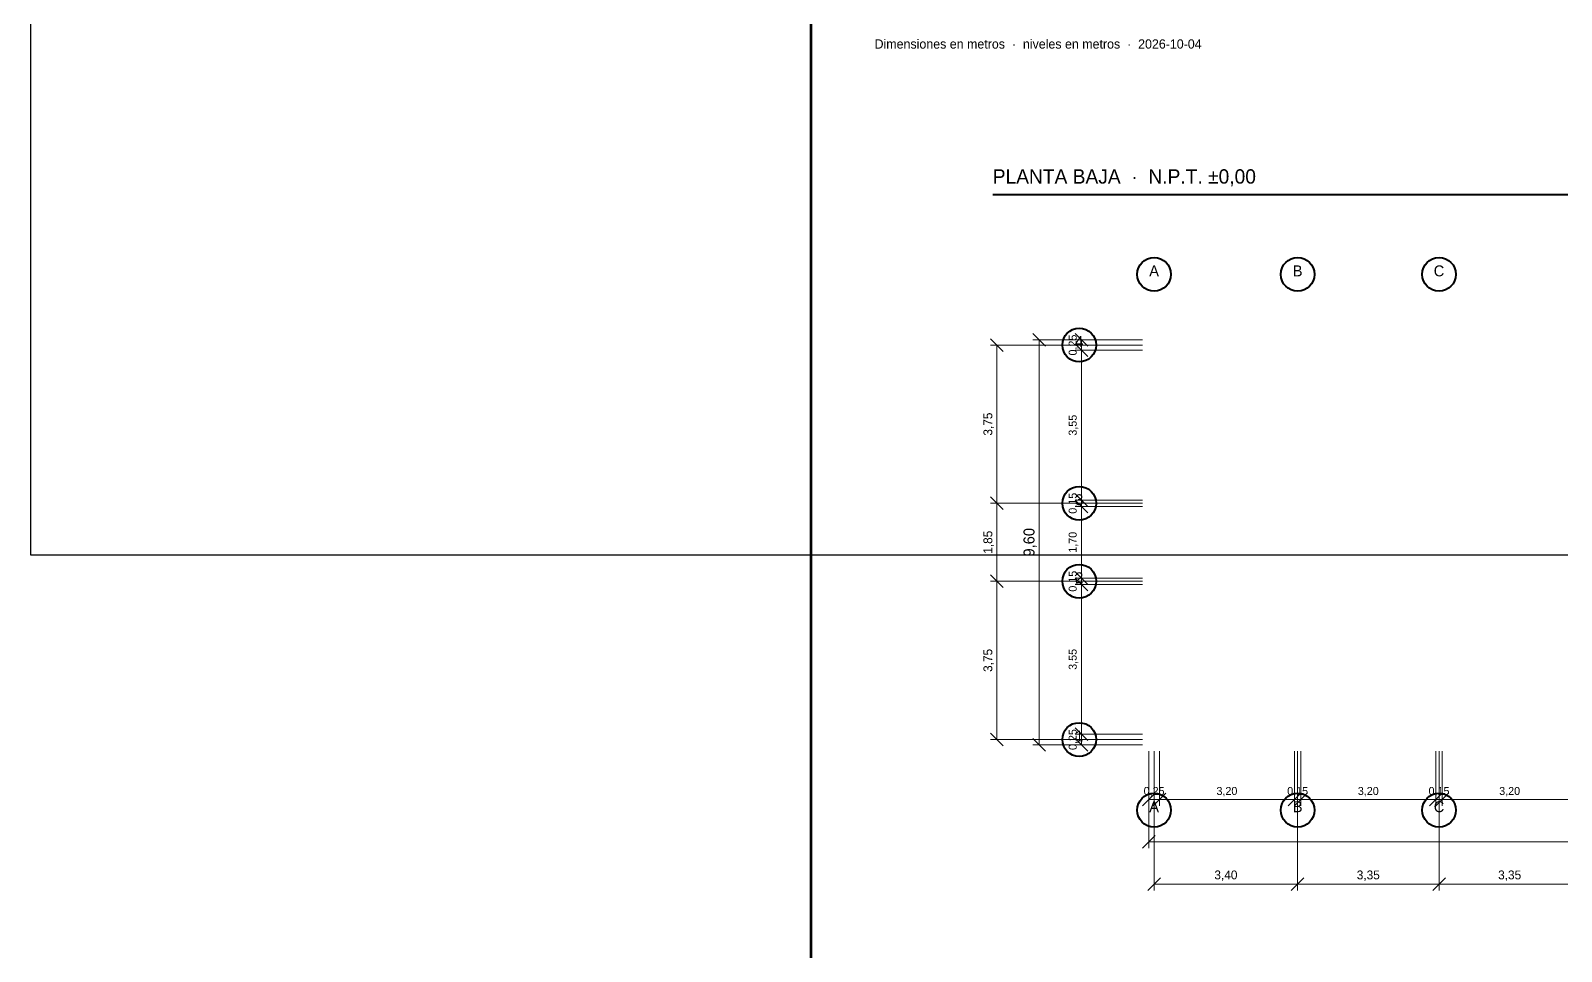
# Model space of a CAD drawing. Header units: metres. Extents: x -8 to 108, y -41 to 108.
# Drawn here: x -8 to 10.14, y -12.7 to -1.79 of the extents above; entities that cross this region are included whole.
import ezdxf
from ezdxf.enums import TextEntityAlignment as Align

# ---------------------------------------------------------------- set-up
doc = ezdxf.new("R2010")
doc.units = ezdxf.units.M
for name, color, linetype, lineweight in [('cota', 7, 'CONTINUOUS', 13), ('cota-texto', 7, 'CONTINUOUS', 5), ('marco', 7, 'CONTINUOUS', 70), ('marco-fino', 7, 'CONTINUOUS', 25), ('marco-medio', 7, 'CONTINUOUS', 40), ('texto', 7, 'CONTINUOUS', 5), ('texto-suave', 7, 'CONTINUOUS', 5)]:
    doc.layers.add(name, color=color, linetype=linetype, lineweight=lineweight)

msp = doc.modelspace()

# ---------------------------------------------------------------- linework, layer by layer
at = {"layer": 'cota'}
for p, q in [((3.375, -5.438), (3.525, -5.588)), ((3.875, -5.375), (4.025, -5.525)), ((4.375, -5.375), (4.525, -5.525)), ((5.175, -5.513), (3.375, -5.513)), ((3.45, -7.388), (3.45, -5.513)), ((5.175, -5.45), (3.875, -5.45)), ((3.95, -10.25), (3.95, -5.45)), ((5.175, -5.45), (4.375, -5.45)), ((4.375, -5.5), (4.525, -5.65)), ((4.375, -5.5), (4.525, -5.65)), ((5.175, -5.575), (4.375, -5.575)), ((5.175, -5.575), (4.375, -5.575)), ((4.45, -5.575), (4.45, -5.45)), ((4.45, -7.35), (4.45, -5.575)), ((3.375, -7.312), (3.525, -7.463)), ((3.375, -7.312), (3.525, -7.463)), ((5.175, -7.388), (3.375, -7.388)), ((5.175, -7.388), (3.375, -7.388)), ((3.45, -8.312), (3.45, -7.388)), ((4.375, -7.275), (4.525, -7.425)), ((4.375, -7.275), (4.525, -7.425)), ((4.375, -7.35), (4.525, -7.5)), ((5.175, -7.35), (4.375, -7.35)), ((4.375, -7.35), (4.525, -7.5)), ((5.175, -7.35), (4.375, -7.35)), ((5.175, -7.425), (4.375, -7.425)), ((5.175, -7.425), (4.375, -7.425)), ((4.45, -7.425), (4.45, -7.35)), ((4.45, -8.275), (4.45, -7.425)), ((3.375, -8.238), (3.525, -8.388)), ((3.375, -8.238), (3.525, -8.388)), ((5.175, -8.312), (3.375, -8.312)), ((5.175, -8.312), (3.375, -8.312)), ((3.45, -10.188), (3.45, -8.312)), ((4.375, -8.2), (4.525, -8.35)), ((4.375, -8.2), (4.525, -8.35)), ((4.375, -8.275), (4.525, -8.425)), ((5.175, -8.275), (4.375, -8.275)), ((4.375, -8.275), (4.525, -8.425)), ((5.175, -8.275), (4.375, -8.275)), ((4.45, -8.35), (4.45, -8.275)), ((5.175, -8.35), (4.375, -8.35)), ((5.175, -8.35), (4.375, -8.35)), ((4.45, -10.125), (4.45, -8.35)), ((3.375, -10.113), (3.525, -10.263)), ((4.375, -10.05), (4.525, -10.2)), ((4.375, -10.05), (4.525, -10.2)), ((5.175, -10.125), (4.375, -10.125)), ((5.175, -10.125), (4.375, -10.125)), ((4.45, -10.25), (4.45, -10.125)), ((5.175, -10.188), (3.375, -10.188)), ((3.875, -10.175), (4.025, -10.325)), ((5.175, -10.25), (3.875, -10.25)), ((4.375, -10.175), (4.525, -10.325)), ((5.175, -10.25), (4.375, -10.25)), ((5.25, -10.325), (5.25, -11.475)), ((5.25, -10.325), (5.25, -10.975)), ((5.312, -10.325), (5.312, -11.975)), ((5.375, -10.325), (5.375, -10.975)), ((5.375, -10.325), (5.375, -10.975)), ((6.975, -10.325), (6.975, -10.975)), ((6.975, -10.325), (6.975, -10.975)), ((7.013, -10.325), (7.013, -11.975)), ((7.013, -10.325), (7.013, -11.975)), ((7.05, -10.325), (7.05, -10.975)), ((7.05, -10.325), (7.05, -10.975)), ((8.65, -10.325), (8.65, -10.975)), ((8.65, -10.325), (8.65, -10.975)), ((8.688, -10.325), (8.688, -11.975)), ((8.688, -10.325), (8.688, -11.975)), ((8.725, -10.325), (8.725, -10.975)), ((8.725, -10.325), (8.725, -10.975)), ((5.175, -10.975), (5.325, -10.825)), ((5.3, -10.975), (5.45, -10.825)), ((5.3, -10.975), (5.45, -10.825)), ((6.9, -10.975), (7.05, -10.825)), ((6.9, -10.975), (7.05, -10.825)), ((6.975, -10.975), (7.125, -10.825)), ((6.975, -10.975), (7.125, -10.825)), ((8.575, -10.975), (8.725, -10.825)), ((8.575, -10.975), (8.725, -10.825)), ((8.65, -10.975), (8.8, -10.825)), ((8.65, -10.975), (8.8, -10.825)), ((5.25, -10.9), (5.375, -10.9)), ((5.375, -10.9), (6.975, -10.9)), ((6.975, -10.9), (7.05, -10.9)), ((7.05, -10.9), (8.65, -10.9)), ((8.65, -10.9), (8.725, -10.9)), ((8.725, -10.9), (10.325, -10.9)), ((5.175, -11.475), (5.325, -11.325)), ((5.25, -11.4), (17.25, -11.4)), ((5.238, -11.975), (5.388, -11.825)), ((5.312, -11.9), (7.013, -11.9)), ((6.938, -11.975), (7.088, -11.825)), ((6.938, -11.975), (7.088, -11.825)), ((7.013, -11.9), (8.688, -11.9)), ((8.613, -11.975), (8.763, -11.825)), ((8.613, -11.975), (8.763, -11.825)), ((8.688, -11.9), (10.363, -11.9))]:
    msp.add_line(p, q, dxfattribs=at)
at = {"layer": 'marco'}
msp.add_line((1.25, -41.45), (1.25, -0.6), dxfattribs=at)
at = {"layer": 'marco-fino'}
msp.add_lwpolyline([(-8, -8), (108, -8), (108, 108), (-8, 108)], close=True, dxfattribs=at)
at = {"layer": 'marco-medio'}
msp.add_line((3.4, -3.73), (11.9, -3.73), dxfattribs=at)
for centre in [(5.312, -4.675), (7.013, -4.675), (8.688, -4.675), (4.425, -5.513), (4.425, -7.388), (4.425, -8.312), (4.425, -10.188), (5.312, -11.025), (7.013, -11.025), (8.688, -11.025)]:
    msp.add_circle(centre, 0.2, dxfattribs=at)

# ---------------------------------------------------------------- texts
at = {"layer": 'cota-texto'}
for s, height, p in [('0,25', 0.095, (4.395, -5.513)), ('3,75', 0.105, (3.395, -6.45)), ('3,55', 0.095, (4.395, -6.463)), ('0,15', 0.095, (4.395, -7.388)), ('1,85', 0.105, (3.395, -7.85)), ('9,60', 0.13, (3.895, -7.85)), ('1,70', 0.095, (4.395, -7.85)), ('0,15', 0.095, (4.395, -8.312)), ('3,75', 0.105, (3.395, -9.25)), ('3,55', 0.095, (4.395, -9.238)), ('0,25', 0.095, (4.395, -10.188))]:
    msp.add_text(s, height=height, rotation=90, dxfattribs=at).set_placement(p, align=Align.CENTER)
for s, height, p in [('0,25', 0.095, (5.312, -10.845)), ('3,20', 0.095, (6.175, -10.845)), ('0,15', 0.095, (7.013, -10.845)), ('3,20', 0.095, (7.85, -10.845)), ('0,15', 0.095, (8.688, -10.845)), ('3,20', 0.095, (9.525, -10.845)), ('3,40', 0.105, (6.163, -11.845)), ('3,35', 0.105, (7.85, -11.845)), ('3,35', 0.105, (9.525, -11.845))]:
    msp.add_text(s, height=height, dxfattribs=at).set_placement(p, align=Align.CENTER)
at = {"layer": 'texto'}
msp.add_text('PLANTA BAJA  ·  N.P.T. ±0,00', height=0.17, dxfattribs=at).set_placement((3.4, -3.6))
for s, p in [('A', (5.312, -4.699)), ('B', (7.013, -4.699)), ('C', (8.688, -4.699)), ('4', (4.425, -5.536)), ('3', (4.425, -7.411)), ('2', (4.425, -8.336)), ('1', (4.425, -10.211)), ('A', (5.312, -11.049)), ('B', (7.013, -11.049)), ('C', (8.688, -11.049))]:
    msp.add_text(s, height=0.13, dxfattribs=at).set_placement(p, align=Align.CENTER)
at = {"layer": 'texto-suave'}
msp.add_text('Dimensiones en metros  ·  niveles en metros  ·  2026-10-04', height=0.11, dxfattribs=at).set_placement((2, -2))

doc.saveas('drawing.dxf')
